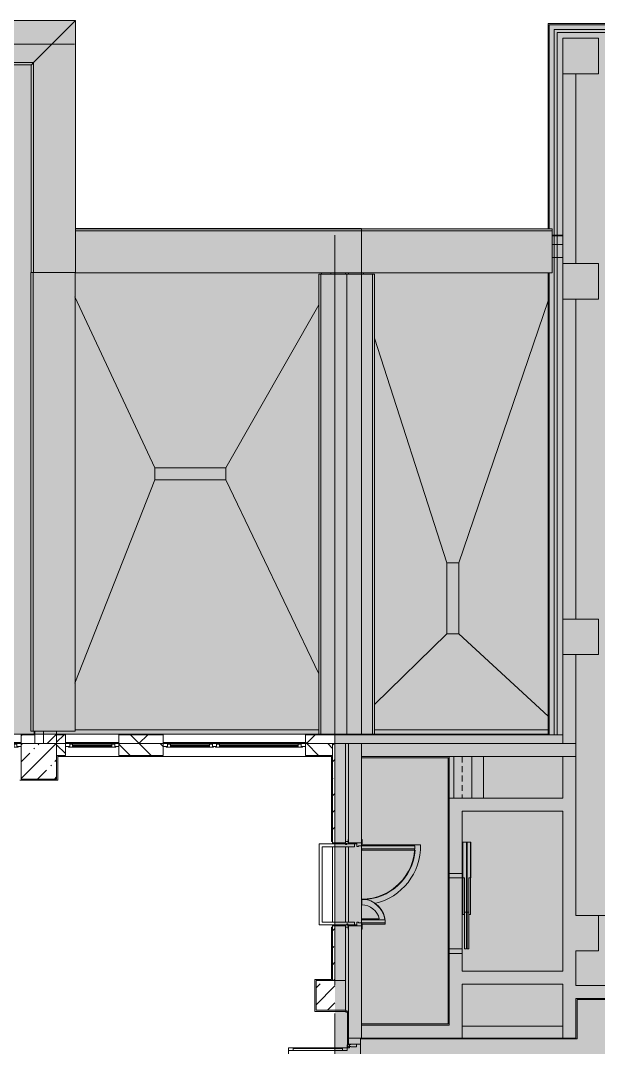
# Model space of a CAD drawing. Header units: millimetres. Extents: x 957 to 228198, y -8553 to 29000.
# Drawn here: x 134188 to 143948, y 10072 to 27400 of the extents above; entities that cross this region are included whole.
import ezdxf

# ---------------------------------------------------------------- set-up
doc = ezdxf.new("R2010")
doc.units = ezdxf.units.MM
doc.linetypes.add('200_ШТРИХ__ш1_п0_6_', pattern=[160, 100, -60])
doc.linetypes.add('Осевая', pattern=[3175, 635, -476.25, 1587.5, -476.25])
for name, color, linetype, lineweight in [('A-DETL-2', 7, 'Continuous', 5), ('A-DETL-MBND-1', 7, '200_ШТРИХ__ш1_п0_6_', 9), ('A-GENM-2', 7, 'Continuous', 5), ('A-GLAZ-2', 7, 'Continuous', 5), ('A-WALL', 7, 'Continuous', 9), ('A-WALL-2', 7, 'Continuous', 5), ('I-WALL-3', 7, 'Continuous', 5), ('S-COLS-1', 7, 'Continuous', 5), ('Оси', 7, 'Continuous', 9), ('Оси-2', 7, 'Осевая', 9)]:
    doc.layers.add(name, color=color, linetype=linetype, lineweight=lineweight)
doc.layers.add('A-DETL-GENF-3', color=7, linetype='Continuous', lineweight=9, true_color=0xc0c0c0, transparency=0.4)
for name, color, linetype, lineweight, true_color in [('A-DETL-GENF-4', 7, 'Continuous', 5, 0xaaaaaa), ('A-DETL-GENF-5', 7, 'Continuous', 5, 0xb7b7b7), ('A-DOOR-2', 7, 'Continuous', 5, 0xaaaaaa), ('A-DOOR-4', 7, 'Continuous', 5, 0xb7b7b7), ('A-DOOR-FRAM-5', 7, 'Continuous', 5, 0xb7b7b7), ('A-FLOR-1', 7, 'Continuous', 5, 0xb7b7b7), ('A-FLOR-2', 7, 'Continuous', 5, 0xaaaaaa), ('A-GENM-3', 7, 'Continuous', 5, 0x737373), ('A-GENM-4', 7, 'Continuous', 5, 0xa1a1a1), ('A-GLAZ-CWMG-2', 7, 'Continuous', 5, 0x737373), ('A-ROOF-1', 7, 'Continuous', 5, 0x737373), ('A-WALL-3', 7, 'Continuous', 5, 0x737373), ('A-WALL-4', 7, 'Continuous', 9, 0x737373), ('I-WALL-2', 7, 'Continuous', 5, 0x737373), ('I-WALL-5', 7, 'Continuous', 5, 0xa1a1a1), ('S-COLS-2', 7, 'Continuous', 5, 0x737373)]:
    doc.layers.add(name, color=color, linetype=linetype, lineweight=lineweight, true_color=true_color)
pattern_1 = [(45, (101188.1, 0), (-353.5534, 353.5534), []), (135, (101188.1, 0), (-353.5534, -353.5534), [])]
pattern_2 = [(45, (101188.1, 0), (-285.123, 285.123), []), (45, (101473.2, 0), (-285.123, 285.123), [504.031, -100.806, 16.764, -84.042])]

# ---------------------------------------------------------------- blocks, each defined once
blk = doc.blocks.new('парапет1 - парапет-18629556-3_2_2_птичка')
at = {"layer": 'A-GENM-2'}
blk.add_line((-2411, 27400), (33928, 27400), dxfattribs=at)
at = {"layer": 'A-GENM-3'}
for p, q in [((33926, 27398), (33219, 26691)), ((33928, 27398), (33928, 23147)), ((33219, 26691), (-1702, 26691)), ((33219, 26691), (33183, 26655)), ((33219, 23147), (33219, 26691)), ((-1665, 26654), (33182, 26654)), ((33182, 26654), (33182, 23147)), ((33928, 23147), (33920, 23147))]:
    blk.add_line(p, q, dxfattribs=at)
blk.add_open_spline([(33183, 26655), (33182, 26654), (33182, 26654), (33182, 26654), (33182, 26654)], degree=3, dxfattribs=at)
blk = doc.blocks.new('BSC_Колонна _Прямоугольная - 600х600-23205240-3_2_2_птичка')
at = {"layer": 'S-COLS-2'}
for p, q in [((300, 300), (-300, 300)), ((-300, 300), (-300, -300)), ((300, -300), (300, 300)), ((-300, -300), (300, -300))]:
    blk.add_line(p, q, dxfattribs=at)
blk = doc.blocks.new('BSC_Колонна _Прямоугольная - 600х600-V283-3_2_2_птичка')
at = {"layer": 'S-COLS-1'}
h = blk.add_hatch(dxfattribs=at)
h.set_pattern_fill('FP_92', color=256, style=0, pattern_type=2)
h.set_pattern_definition([(45, (-33310, -14900), (-285.123, 285.123), []), (45, (-33024.88, -14900), (-285.123, 285.123), [504.031, -100.806, 16.764, -84.042])])
h.paths.add_polyline_path([(-300, -300), (300, -300), (300, 300), (-300, 300), (-300, -208)])
for p, q in [((300, 300), (-300, 300)), ((-300, 300), (-300, -300)), ((300, -300), (300, 300)), ((-300, -300), (300, -300))]:
    blk.add_line(p, q, dxfattribs=at)
blk = doc.blocks.new('110_Дверь_СКБ_2Ст - Д-2 1450x2100h_Лестничная клетка EIS60-31576737-3_2_2_птичка')
at = {"layer": 'A-DOOR-4'}
for p, q in [((-637.5, 1010), (-637.5, 110)), ((-587.5, 1010), (-637.5, 1010)), ((-587.5, 110), (-587.5, 1010)), ((662.5, 510), (612.5, 510)), ((612.5, 510), (612.5, 110)), ((662.5, 110), (662.5, 510)), ((-637.5, 110), (-587.5, 110)), ((612.5, 110), (662.5, 110))]:
    blk.add_line(p, q, dxfattribs=at)
for centre, radius, start, end in [((-637.5, 110), 900, 0, 90), ((662.5, 110), 400, 90, 180)]:
    blk.add_arc(centre, radius, start, end, dxfattribs=at)
at = {"layer": 'A-DOOR-FRAM-5'}
for p, q in [((-672.5, 118), (-742.5, 118)), ((-742.5, 118), (-742.5, 110)), ((-742.5, 110), (-672.5, 110)), ((-637.5, 110), (-687.5, 110)), ((-687.5, 110), (-687.5, 30)), ((-687.5, 30), (-627.5, 30)), ((-672.5, 30), (-687.5, 30)), ((-687.5, 30), (-687.5, -110)), ((-672.5, 110), (-672.5, 118)), ((-672.5, -110), (-672.5, 30)), ((-637.5, 60), (-637.5, 110)), ((-627.5, 60), (-637.5, 60)), ((-627.5, 30), (-627.5, 60)), ((662.5, 60), (652.5, 60)), ((652.5, 60), (652.5, 30)), ((652.5, 30), (712.5, 30)), ((662.5, 110), (662.5, 60)), ((712.5, 110), (662.5, 110)), ((767.5, 118), (697.5, 118)), ((697.5, 118), (697.5, 110)), ((697.5, 110), (767.5, 110)), ((712.5, 30), (697.5, 30)), ((697.5, 30), (697.5, -110)), ((712.5, 30), (712.5, 110)), ((712.5, -110), (712.5, 30)), ((767.5, 110), (767.5, 118)), ((-672.5, -110), (-742.5, -110)), ((-742.5, -110), (-742.5, -118)), ((-742.5, -118), (-672.5, -118)), ((-687.5, -110), (-672.5, -110)), ((-672.5, -118), (-672.5, -110)), ((697.5, -110), (712.5, -110)), ((767.5, -110), (697.5, -110)), ((697.5, -110), (697.5, -118)), ((697.5, -118), (767.5, -118)), ((767.5, -118), (767.5, -110))]:
    blk.add_line(p, q, dxfattribs=at)
blk = doc.blocks.new('Gfhfgtnyfz rhsirf 1 - Gfhfgtnyfz rhsirf 3-21026214-3_2_2_птичка')
at = {"layer": 'A-GENM-3'}
for p, q in [((38057, 23120), (38057, 15358)), ((38057, 23120), (38058, 23120)), ((38058, 23120), (38090, 23120)), ((38090, 23120), (38330, 23120)), ((38090, 23120), (38090, 15358)), ((38780, 23120), (38966, 23120)), ((38966, 23120), (38998, 23120)), ((38966, 15358), (38966, 23120)), ((38998, 23120), (38999, 23120)), ((38999, 15358), (38999, 23120))]:
    blk.add_line(p, q, dxfattribs=at)
at = {"layer": 'A-GENM-4'}
for p, q in [((38330, 23120), (38528, 23120)), ((38528, 23120), (38780, 23120)), ((38528, 15358), (38528, 23120))]:
    blk.add_line(p, q, dxfattribs=at)
blk = doc.blocks.new('парапет6 - парапет-21094616-3_2_2_птичка')
at = {"layer": 'A-GENM-3'}
for p, q in [((33173, 23147), (33173, 15407)), ((33173, 23147), (33174, 23147)), ((33174, 23147), (33211, 23147)), ((33211, 23147), (33920, 23147)), ((33211, 23147), (33211, 15407)), ((33920, 15407), (33920, 23147)), ((33174, 15407), (33173, 15407)), ((33211, 15407), (33174, 15407)), ((33920, 15407), (33211, 15407))]:
    blk.add_line(p, q, dxfattribs=at)
blk = doc.blocks.new('120_Окно_СКБ_1Ст - 120_Окно_СКБ_1Ст 900х2500_h_-20664874-3_2_2_птичка')
at = {"layer": 'A-GLAZ-2'}
for p, q in [((-450, -127), (-450, -57)), ((-450, -57), (-380, -57)), ((450, -57), (-450, -57)), ((-380, -127), (-450, -127)), ((-450, -127), (-400, -127)), ((-380, -127), (-400, -127)), ((-400, -127), (-400, -137)), ((-400, -137), (400, -137)), ((400, -137), (-400, -137)), ((-380, -57), (-380, -127)), ((380, -87), (-380, -87)), ((-380, -87), (-380, -127)), ((-330, -137), (-330, -87)), ((-330, -107), (330, -107)), ((330, -117), (-330, -117)), ((330, -137), (330, -87)), ((380, -127), (380, -57)), ((380, -57), (450, -57)), ((380, -127), (380, -87)), ((450, -127), (380, -127)), ((400, -127), (380, -127)), ((400, -127), (450, -127)), ((400, -137), (400, -127)), ((450, -57), (450, -127))]:
    blk.add_line(p, q, dxfattribs=at)
blk = doc.blocks.new('120_Окно_СКБ_1Ст - 120_Окно_СКБ_1Ст_900х2500_h_-20705657-3_2_2_птичка')
at = {"layer": 'A-GLAZ-2'}
for p, q in [((-450, -127), (-450, -57)), ((-450, -57), (-380, -57)), ((450, -57), (-450, -57)), ((-380, -127), (-450, -127)), ((-450, -127), (-400, -127)), ((-380, -127), (-400, -127)), ((-400, -127), (-400, -137)), ((-400, -137), (400, -137)), ((400, -137), (-400, -137)), ((-380, -57), (-380, -127)), ((380, -87), (-380, -87)), ((-380, -87), (-380, -127)), ((-330, -137), (-330, -87)), ((-330, -107), (330, -107)), ((330, -117), (-330, -117)), ((330, -137), (330, -87)), ((380, -127), (380, -57)), ((380, -57), (450, -57)), ((380, -127), (380, -87)), ((450, -127), (380, -127)), ((400, -127), (380, -127)), ((400, -127), (450, -127)), ((400, -137), (400, -127)), ((450, -57), (450, -127))]:
    blk.add_line(p, q, dxfattribs=at)
blk = doc.blocks.new('120_Окно_СКБ_2Ст - 120_Окно_СКБ_2Ст 2400х2500 _мал створка слева_-22817474-3_2_2_птичка')
at = {"layer": 'A-GLAZ-2'}
for p, q in [((-1130, 127), (-1200, 127)), ((-1200, 127), (-1200, 57)), ((-1200, 127), (-1150, 127)), ((-1200, 57), (-1130, 57)), ((1200, 57), (-1200, 57)), ((-1150, 127), (-1150, 137)), ((-1150, 137), (320, 137)), ((320, 137), (-1150, 137)), ((-1130, 127), (-1150, 127)), ((-1130, 57), (-1130, 127)), ((-1130, 87), (-1130, 127)), ((300, 87), (-1130, 87)), ((-1080, 137), (-1080, 87)), ((250, 117), (-1080, 117)), ((-1080, 107), (250, 107)), ((250, 137), (250, 87)), ((370, 127), (300, 127)), ((300, 127), (300, 57)), ((300, 127), (300, 87)), ((320, 127), (300, 127)), ((300, 57), (370, 57)), ((320, 137), (320, 127)), ((320, 127), (350, 127)), ((350, 127), (350, 137)), ((350, 137), (1150, 137)), ((1150, 137), (350, 137)), ((370, 127), (350, 127)), ((370, 57), (370, 127)), ((370, 87), (370, 127)), ((1130, 87), (370, 87)), ((420, 137), (420, 87)), ((1080, 117), (420, 117)), ((420, 107), (1080, 107)), ((1080, 137), (1080, 87)), ((1200, 127), (1130, 127)), ((1130, 127), (1130, 57)), ((1130, 127), (1130, 87)), ((1150, 127), (1130, 127)), ((1130, 57), (1200, 57)), ((1150, 137), (1150, 127)), ((1150, 127), (1200, 127)), ((1200, 57), (1200, 127))]:
    blk.add_line(p, q, dxfattribs=at)
blk = doc.blocks.new('BSC_Колонна _Прямоугольная - 500х500-V369-3_2_2_птичка')
at = {"layer": 'S-COLS-1'}
h = blk.add_hatch(dxfattribs=at)
h.set_pattern_fill('FP_128', color=256, style=0, pattern_type=2)
h.set_pattern_definition([(45, (-38240, -10950), (-285.123, 285.123), []), (45, (-37954.88, -10950), (-285.123, 285.123), [504.031, -100.806, 16.764, -84.042])])
h.paths.add_polyline_path([(-15, -250), (70, -250), (70, 250), (-250, 250), (-250, -250)])
for p, q in [((70, 250), (-250, 250)), ((-250, 250), (-250, -250)), ((-250, -250), (70, -250))]:
    blk.add_line(p, q, dxfattribs=at)
at = {"layer": 'S-COLS-2'}
for p, q in [((250, 250), (70, 250)), ((250, -250), (250, 250)), ((70, -250), (250, -250))]:
    blk.add_line(p, q, dxfattribs=at)
blk = doc.blocks.new('парапет10 - парапет-22960140-3_2_2_птичка')
at = {"layer": 'A-GENM-2'}
blk.add_line((41910, 23888), (33928, 23888), dxfattribs=at)
at = {"layer": 'A-GENM-3'}
for p, q in [((33928, 23851), (38310, 23851)), ((38760, 23851), (41980, 23851)), ((41980, 23888), (41911, 23888)), ((41980, 23888), (41980, 23887)), ((41980, 23887), (41980, 23851)), ((41980, 23846), (41980, 23142)), ((38310, 23142), (33920, 23142)), ((41980, 23142), (38760, 23142))]:
    blk.add_line(p, q, dxfattribs=at)
at = {"layer": 'A-GENM-4'}
for p, q in [((38310, 23851), (38760, 23851)), ((38760, 23142), (38310, 23142))]:
    blk.add_line(p, q, dxfattribs=at)
blk = doc.blocks.new('DOR_Дверь лифта - 1350х2050h-V375-3_2_2_птичка')
at = {"layer": 'A-DOOR-4'}
for p, q in [((-600, 125), (-720, 125)), ((-720, 125), (-720, 110)), ((-720, 110), (-600, 110)), ((-675, 110), (-675, -110)), ((-600, 110), (-675, 110)), ((-600, 110), (-600, 125)), ((600, 110), (-600, 110)), ((-600, 110), (-600, -110)), ((720, 125), (600, 125)), ((600, 125), (600, 110)), ((600, -110), (600, 110)), ((675, 110), (600, 110)), ((600, 110), (720, 110)), ((675, -110), (675, 110)), ((720, 110), (720, 125)), ((-675, -110), (-600, -110)), ((-600, -110), (600, -110)), ((-600, -150), (-600, -180)), ((20, -150), (-600, -150)), ((-20, -120), (-20, -150)), ((600, -120), (-20, -120)), ((-20, -150), (600, -150)), ((20, -180), (20, -150)), ((600, -110), (675, -110)), ((600, -150), (600, -120)), ((-600, -180), (20, -180)), ((-600, -190), (-600, -220)), ((20, -190), (-600, -190)), ((-600, -220), (20, -220)), ((-20, -220), (-20, -250)), ((600, -220), (-20, -220)), ((-20, -250), (600, -250)), ((20, -220), (20, -190)), ((600, -250), (600, -220))]:
    blk.add_line(p, q, dxfattribs=at)
at = {"layer": 'A-DOOR-FRAM-5'}
for p, q in [((600, -117), (600, -120)), ((1203, -117), (600, -117)), ((600, -120), (1200, -120)), ((1200, -120), (1200, -180)), ((1203, -183), (1203, -117)), ((1200, -180), (20, -180)), ((20, -180), (20, -183)), ((20, -183), (1203, -183)), ((1203, -187), (20, -187)), ((20, -187), (20, -190)), ((20, -190), (1200, -190)), ((600, -250), (600, -253)), ((1200, -250), (600, -250)), ((600, -253), (1203, -253)), ((1200, -190), (1200, -250)), ((1203, -253), (1203, -187))]:
    blk.add_line(p, q, dxfattribs=at)
blk = doc.blocks.new('Дверь_Витражная_остекление_ - ДВН_ДАО_Главный вход_1800 в свету 5-32258809-3_2_2_птичка')
at = {"layer": 'A-DETL-GENF-4'}
for p, q in [((-993, -1013), (-993, -226)), ((-993, -226), (-993, -1013)), ((-983, -933), (-983, -226)), ((-948, -1013), (-948, -226)), ((-948, -1013), (-948, -226)), ((989, -933), (989, -226)), ((998, -1013), (998, -226)), ((998, -226), (998, -1013)), ((1033, -933), (1033, -226)), ((1043, -1013), (1043, -226)), ((1043, -1013), (1043, -226)), ((-993, -933), (-948, -933)), ((-993, -1013), (-948, -1013)), ((-993, -1013), (-948, -1013)), ((1043, -933), (998, -933)), ((1043, -1013), (998, -1013)), ((998, -1013), (1043, -1013))]:
    blk.add_line(p, q, dxfattribs=at)
at = {"layer": 'A-DETL-GENF-5'}
for p, q in [((-948, -20), (-993, -20)), ((-993, -226), (-993, -20)), ((-948, -20), (-993, -20)), ((-993, -20), (-993, -226)), ((-993, -100), (-948, -100)), ((-983, -226), (-983, -100)), ((-948, -226), (-948, -20)), ((-948, -226), (-948, -20)), ((989, -226), (989, -100)), ((998, -226), (998, -20)), ((998, -20), (998, -226)), ((1043, -100), (998, -100)), ((1033, -226), (1033, -100)), ((1043, -226), (1043, -20)), ((1043, -226), (1043, -20))]:
    blk.add_line(p, q, dxfattribs=at)
at = {"layer": 'A-DOOR-2'}
for p, q in [((-993, -1013), (-993, -226)), ((993, -1013), (993, -226))]:
    blk.add_line(p, q, dxfattribs=at)
for centre, start, end in [((993, -20), 208.9884, 212.16), ((993, -20), 218.4779, 270), ((-993, -20), 270, 285.599)]:
    blk.add_arc(centre, 993, start, end, dxfattribs=at)
at = {"layer": 'A-DOOR-4'}
for p, q in [((-1043, 20), (-993, 20)), ((-1043, -20), (-1043, 20)), ((-993, 20), (-993, -20)), ((993, 20), (1043, 20)), ((993, -20), (993, 20)), ((1043, 20), (1043, -20)), ((-993, -20), (-1043, -20)), ((-993, -226), (-993, -20)), ((993, -226), (993, -20)), ((1043, -20), (993, -20))]:
    blk.add_line(p, q, dxfattribs=at)
blk = doc.blocks.new('Прямоугольный импост - Импост структурный с накладкой - 160мм Темный-32469899-3_2_2_птичка')
at = {"layer": 'A-GLAZ-CWMG-2'}
for p, q in [((0, 17), (-50, 17)), ((-50, 17), (-50, 0)), ((-50, 0), (-40, 0)), ((-40, 0), (-40, -40)), ((-10, -40), (-10, 0)), ((-10, 0), (0, 0)), ((0, 0), (0, 17)), ((-40, -40), (-50, -40)), ((-50, -40), (-50, -140)), ((-50, -140), (0, -140)), ((0, -40), (-10, -40)), ((0, -140), (0, -40))]:
    blk.add_line(p, q, dxfattribs=at)

msp = doc.modelspace()

# ---------------------------------------------------------------- hatches: boundary and pattern name
at = {"layer": 'A-DETL-GENF-3'}
for points in [[(98779, 14774.9), (100920.1, 14774.9), (100920.1, 15358), (139498.2, 15358), (139498.2, 23888.3), (135116.2, 23888.3), (135114.2, 27398.1), (98779, 27398.1), (98779, 15270.2)], [(139820.5, 15358), (139948.1, 15358), (139948.1, 23888.3), (139498.2, 23887.4), (139498.2, 15358), (139748.8, 15358)]]:
    msp.add_hatch(color=256, dxfattribs=at).paths.add_polyline_path(points)
h = msp.add_hatch(color=256, dxfattribs=at)
h.paths.add_polyline_path([(167348.1, -251.7), (177038.1, -250), (177041.1, 3288.3), (185758.1, 3288.3), (185758.1, 27348.3), (143098.1, 27348.3), (143098.1, 23888.3), (139948.1, 23887.4), (139948.1, 15358), (139498.2, 15353), (139498.2, -251.7), (167098.1, -251.7)])
h.paths.add_polyline_path([(168253.1, 151), (168237.1, 151), (168237.1, 551), (168253.1, 551)])
h.paths.add_polyline_path([(171639.1, 151), (171623.1, 151), (171623.1, 551), (171639.1, 551), (171639.1, 172.5)])
h.paths.add_polyline_path([(168237.1, 1051), (168237.6, 1545.2), (168253.1, 1545.2), (168253.1, 1258), (169542.1, 1258), (169542.1, 1242), (168253.1, 1242), (168253.1, 1051), (168237.6, 1051)])
h.paths.add_polyline_path([(171623.1, 1051), (171623.1, 1530.1), (171639.1, 1530.1), (171639.1, 1051)])
h.paths.add_polyline_path([(170407.7, 1232), (170364.1, 1232), (170364.1, 1248), (171622.8, 1248), (171622.8, 1232), (170409.2, 1232)])
h.paths.add_polyline_path([(171638.9, 2030.1), (171623.1, 2030.1), (171623.1, 2332), (170364.1, 2332), (170364.1, 2348), (171639.1, 2347.5), (171639.1, 2030.1)])
h.paths.add_polyline_path([(168253.1, 2045.2), (168237.1, 2045.2), (168237.1, 2789), (168253.1, 2789), (168253.1, 2350.4)])
h.paths.add_polyline_path([(169243.4, 2342), (168253.4, 2342), (168253.4, 2358), (169543.5, 2358), (169543.5, 2342), (169470, 2342)])
h.paths.add_polyline_path([(168253.1, 3289), (168237.1, 3289), (168237.1, 3729), (168253.1, 3729)])
h.paths.add_polyline_path([(173543.1, 6780), (173543.1, 7680), (173593.1, 7680), (173593.1, 6780)])
h.paths.add_polyline_path([(174843.1, 7680), (174843.1, 7730), (174833.1, 7730), (174836.7, 7760), (174878.1, 7760), (174878.1, 7908), (174948.1, 7908), (174948.1, 7900), (174893.1, 7900), (174893.1, 7680), (174948.1, 7680), (174948.1, 7672), (174878.1, 7672), (174878.1, 7680), (174859.1, 7680)])
h.paths.add_polyline_path([(174836.7, 7280), (174793.1, 7280), (174793.1, 7680), (174843.1, 7680), (174843.1, 7280)])
h.paths.add_polyline_path([(173485.1, 7672), (173438.1, 7672), (173438.1, 7680), (173493.1, 7680), (173493.1, 7900), (173438.1, 7900), (173440.3, 7908), (173508.1, 7908), (173508.1, 7760), (173553.1, 7760), (173553.1, 7730), (173543.1, 7730), (173543.1, 7680), (173508.1, 7680), (173508.1, 7672), (173493.1, 7672)])
h.paths.add_polyline_path([(168078.1, 7672), (168008.1, 7672), (168008.1, 7820), (167988.1, 7820), (167988.1, 7860), (167998.1, 7860), (167998.1, 7900), (168008.1, 7900), (168008.1, 7908), (168078.1, 7908), (168078.1, 7900), (168023.1, 7895.1), (168023.1, 7680), (168078.1, 7680)])
h.paths.add_polyline_path([(172840.8, 7672), (172808.1, 7672), (172808.1, 7820), (172788.1, 7820), (172788.1, 7860), (172798.1, 7860), (172798.1, 7900), (172808.1, 7900), (172808.1, 7908), (172878.1, 7908), (172878.1, 7900), (172823.1, 7895.1), (172823.1, 7680), (172878.1, 7680), (172878.1, 7672), (172848.1, 7672)])
h.paths.add_polyline_path([(170545.1, 7672), (170508.1, 7672), (170508.1, 7820), (170488.1, 7820), (170488.1, 7860), (170498.1, 7860), (170498.1, 7900), (170508.1, 7900), (170508.1, 7908), (170578.1, 7908), (170578.1, 7900), (170523.1, 7895.1), (170523.1, 7680), (170578.1, 7680), (170578.1, 7672), (170548.1, 7672)])
h.paths.add_polyline_path([(167138.1, 7672), (167068.1, 7672), (167068.1, 7680), (167123.1, 7680), (167118.1, 7900), (167068.1, 7900), (167068.1, 7908), (167138.1, 7908), (167138.1, 7900), (167148.1, 7895.1), (167148.1, 7860), (167158.1, 7860), (167158.1, 7820), (167138.1, 7820), (167138.1, 7680)])
h.paths.add_polyline_path([(169418.1, 7672), (169418.1, 7680), (169473.1, 7680), (169473.1, 7900), (169418.1, 7900), (169418.1, 7908), (169488.1, 7908), (169488.1, 7900), (169498.1, 7900), (169498.1, 7860), (169508.1, 7858.7), (169508.1, 7820), (169488.1, 7820), (169488.1, 7672), (169448.1, 7672)])
h.paths.add_polyline_path([(171938.1, 7672), (171868.1, 7672), (171868.1, 7680), (171923.1, 7680), (171923.1, 7900), (171868.1, 7900), (171868.1, 7908), (171938.1, 7908), (171938.1, 7900), (171948.1, 7895.1), (171948.1, 7860), (171958.1, 7860), (171958.1, 7820), (171938.1, 7820), (171938.1, 7680)])
h.paths.add_polyline_path([(170498.1, 7900), (170458.1, 7900), (170458.1, 8900), (170498.1, 8900), (170498.1, 7916.7)])
h.paths.add_polyline_path([(167958.1, 7900), (167958.1, 8750), (167998.1, 8750), (167998.1, 7900)])
h.paths.add_polyline_path([(172758.1, 7900), (172758.1, 8750), (172798.1, 8750), (172798.1, 7900)])
h.paths.add_polyline_path([(159665.9, 10300), (159625.9, 10300), (159625.9, 10900), (159665.9, 10900), (159665.9, 10501.7)])
h.paths.add_polyline_path([(157905.9, 10300), (157865.9, 10300), (157865.9, 10900), (157905.9, 10900), (157905.9, 10385.9)])
h.paths.add_polyline_path([(158745.9, 10300), (158745.9, 10900), (158785.9, 10900), (158785.9, 10300)])
h.paths.add_polyline_path([(156985.9, 10300), (156985.9, 10900), (157025.9, 10900), (157025.9, 10300)])
h.paths.add_polyline_path([(157865.9, 10900), (157840.9, 10900), (157840.9, 10980), (157875.9, 10980), (157875.9, 10940), (157865.9, 10940)])
h.paths.add_polyline_path([(158735.9, 10900), (158720.9, 10900), (158720.9, 10980), (158755.9, 10980), (158755.9, 10940), (158745.9, 10940), (158745.9, 10900)])
h.paths.add_polyline_path([(158465.9, 10900), (158465.9, 10940), (158455.9, 10940), (158455.9, 10980), (158490.9, 10980), (158490.9, 10900), (158475.9, 10900)])
h.paths.add_polyline_path([(159355.9, 10900), (159345.9, 10900), (159345.9, 10940), (159335.9, 10940), (159335.9, 10980), (159370.9, 10980), (159370.9, 10900)])
h.paths.add_polyline_path([(157585.9, 10900), (157585.9, 10940), (157575.9, 10940), (157575.9, 10980), (157610.9, 10980), (157610.9, 10900), (157590.9, 10900)])
h.paths.add_polyline_path([(159625.9, 10900), (159600.9, 10900), (159600.9, 10980), (159635.9, 10980), (159635.9, 10940), (159625.9, 10940)])
h.paths.add_polyline_path([(160235.9, 10900), (160225.9, 10900), (160225.9, 10940), (160215.9, 10940), (160215.9, 10980), (160250.9, 10980), (160250.9, 10900)])
h.paths.add_polyline_path([(156985.9, 10900), (156960.9, 10900), (156960.9, 10980), (156995.9, 10980), (156995.9, 10940), (156985.9, 10940), (156985.9, 10925.7)])
h.paths.add_polyline_path([(139948.1, 12070), (139948.1, 12125), (139728.1, 12125), (139728.1, 12070), (139720.1, 12070), (139720.1, 12140), (139868.1, 12140), (139868.1, 12185), (139898.1, 12185), (139898.1, 12175), (139948.1, 12175), (139949.5, 12140), (139956.1, 12140), (139956.1, 12070)])
h.paths.add_polyline_path([(139948.1, 12175), (139949.5, 12225), (140348.1, 12225), (140343.1, 12175), (139949.5, 12175)])
h.paths.add_polyline_path([(140345.1, 13425), (139948.1, 13425), (139949.5, 13475), (140848.1, 13475), (140848.1, 13425), (140620.6, 13425)])
h.paths.add_polyline_path([(139868.1, 13465), (139868.1, 13510), (139720.1, 13514), (139720.1, 13580), (139728.1, 13580), (139728.1, 13525), (139948.1, 13525), (139948.1, 13580), (139956.1, 13580), (139956.1, 13510), (139948.1, 13510), (139948.1, 13475), (139898.1, 13475), (139898.1, 13465), (139888.1, 13465)])
h.paths.add_polyline_path([(178708.1, 15650), (178638.1, 15650), (178638.1, 15658), (178708.1, 15658)])
h.paths.add_polyline_path([(178272.9, 15650), (178272.9, 15658), (178342.9, 15658), (178342.9, 15650)])
h.paths.add_polyline_path([(179678.1, 15650), (179678.1, 16650), (179718.1, 16650), (179718.1, 15650)])
h.paths.add_polyline_path([(178262.9, 15650), (178222.9, 15650), (178222.9, 16650), (178262.9, 16650), (178262.9, 15848.6)])
h.paths.add_polyline_path([(179798.1, 15650), (179728.1, 15650), (179728.1, 15658), (179798.1, 15658)])
h.paths.add_polyline_path([(177182.9, 15650), (177182.9, 15658), (177252.9, 15658), (177252.9, 15650)])
h.paths.add_polyline_path([(183728.1, 15650), (183728.1, 15658), (183798.1, 15658), (183798.1, 15650)])
h.paths.add_polyline_path([(182638.1, 15650), (182638.1, 15658), (182708.1, 15658), (182708.1, 15650)])
h.paths.add_polyline_path([(183718.1, 15650), (183678.1, 15650), (183678.1, 16650), (183718.1, 16650), (183718.1, 15848.6)])
h.paths.add_polyline_path([(185660.1, 17240), (185660.1, 17310), (185668.1, 17310), (185668.1, 17240)])
h.paths.add_polyline_path([(181278.1, 17600), (181278.1, 18590), (181318.1, 18590), (181318.1, 17600)])
h.paths.add_polyline_path([(178438.1, 17600), (178438.1, 18590), (178478.1, 18590), (178478.1, 17600)])
h.paths.add_polyline_path([(185620.3, 18280), (184668.1, 18280), (184668.1, 18320), (185668.1, 18320), (185668.1, 18280)])
h.paths.add_polyline_path([(185660.1, 18330), (185660.1, 18400), (185668.1, 18400), (185668.1, 18330)])
h.paths.add_polyline_path([(180268.1, 18592), (180238.1, 18592), (180238.1, 18600), (180268.1, 18600)])
h.paths.add_polyline_path([(166848.1, 24100), (166848.1, 24150), (167348.1, 24150), (167348.1, 24100)])
h.paths.add_polyline_path([(167284.6, 25850), (166848.1, 25850), (166848.1, 25900), (167348.1, 25900), (167348.1, 25850), (167328.1, 25850)])
h = msp.add_hatch(color=256, dxfattribs=at)
h.paths.add_polyline_path([(173543.1, 7680), (173543.1, 7730), (173553.1, 7730), (173553.1, 7760), (173508.1, 7760), (173504.1, 7908), (173438.1, 7908), (173438.1, 7900), (173493.1, 7896.2), (173493.1, 7680), (173438.1, 7680), (173438.1, 7672), (173508.1, 7672), (173508.1, 7680), (173522.8, 7680)])
h.paths.add_polyline_path([(173543.1, 6780), (173593.1, 6780), (173593.1, 7680), (173543.1, 7680), (173543.1, 7296.8)])
h.paths.add_polyline_path([(174843.1, 7680), (174878.1, 7680), (174878.7, 7672), (174948.1, 7672), (174948.1, 7680), (174893.1, 7682.3), (174893.1, 7900), (174948.1, 7900), (174948.1, 7908), (174878.1, 7908), (174875, 7760), (174833.1, 7760), (174836.7, 7730), (174843.1, 7730), (174843.1, 7689.9)])
h.paths.add_polyline_path([(174836.7, 7280), (174843.1, 7280), (174843.1, 7680), (174793.1, 7680), (174793.1, 7280)])
h.paths.add_polyline_path([(172798.1, 7900), (172798.1, 8750), (172758.1, 8750), (172758.1, 7900)])
h.paths.add_polyline_path([(172840.8, 7672), (172878.1, 7672), (172878.1, 7680), (172823.1, 7680), (172823.1, 7900), (172878.1, 7900), (172878.1, 7908), (172808.1, 7908), (172808.1, 7900), (172798.1, 7895.1), (172798.1, 7860), (172788.1, 7860), (172788.1, 7820), (172808.1, 7820), (172808.1, 7672), (172823.1, 7672)])
h.paths.add_polyline_path([(167998.1, 7900), (167998.1, 8750), (167958.1, 8750), (167958.1, 7900)])
h.paths.add_polyline_path([(168023.1, 7672), (168078.1, 7672), (168078.1, 7680), (168023.1, 7680), (168023.1, 7900), (168078.1, 7900), (168078.1, 7908), (168008.1, 7908), (168008.1, 7900), (167998.1, 7895.1), (167998.1, 7860), (167988.1, 7860), (167988.1, 7820), (168008.1, 7820), (168008.1, 7672)])
h.paths.add_polyline_path([(170498.1, 7900), (170498.1, 8900), (170458.1, 8900), (170458.1, 7900)])
h.paths.add_polyline_path([(170578.1, 7672), (170578.1, 7680), (170523.1, 7680), (170523.1, 7900), (170578.1, 7900), (170578.1, 7908), (170508.1, 7908), (170508.1, 7900), (170498.1, 7895.1), (170498.1, 7860), (170488.1, 7860), (170488.1, 7820), (170508.1, 7820), (170508.1, 7672), (170548.1, 7672)])
h.paths.add_polyline_path([(167118.1, 7672), (167138.1, 7672), (167138.1, 7820), (167158.1, 7820), (167158.1, 7860), (167148.1, 7860), (167148.1, 7900), (167138.1, 7900), (167138.1, 7908), (167068.1, 7908), (167068.1, 7900), (167123.1, 7895.1), (167118.1, 7680), (167068.1, 7680), (167068.1, 7672), (167098.1, 7672)])
h.paths.add_polyline_path([(171898.1, 7672), (171938.1, 7672), (171938.1, 7820), (171958.1, 7820), (171958.1, 7860), (171948.1, 7860), (171948.1, 7900), (171938.1, 7900), (171938.1, 7908), (171868.1, 7908), (171868.1, 7900), (171923.1, 7895.1), (171923.1, 7680), (171868.1, 7680), (171868.1, 7672)])
h.paths.add_polyline_path([(169488.1, 7672), (169488.1, 7820), (169508.1, 7820), (169505.9, 7860), (169498.1, 7864.7), (169498.1, 7900), (169488.1, 7900), (169488.1, 7908), (169418.1, 7908), (169418.1, 7900), (169473.1, 7894.5), (169473.1, 7680), (169418.1, 7680), (169418.1, 7672), (169473.1, 7672)])
h.paths.add_polyline_path([(156985.9, 10900), (156985.9, 10940), (156995.9, 10940), (156995.9, 10980), (156960.9, 10980), (156960.9, 10900), (156975.9, 10900)])
h.paths.add_polyline_path([(157025.9, 10300), (157025.9, 10900), (156985.9, 10900), (156985.9, 10300)])
h.paths.add_polyline_path([(158745.9, 10900), (158745.9, 10940), (158755.9, 10940), (158755.9, 10980), (158720.9, 10980), (158720.9, 10900), (158735.9, 10900)])
h.paths.add_polyline_path([(158745.9, 10300), (158785.9, 10300), (158785.9, 10900), (158745.9, 10900), (158745.9, 10381.8)])
h.paths.add_polyline_path([(157865.9, 10900), (157865.9, 10940), (157875.9, 10940), (157875.9, 10980), (157840.9, 10980), (157840.9, 10900), (157855.9, 10900)])
h.paths.add_polyline_path([(157865.9, 10300), (157905.9, 10300), (157905.9, 10900), (157865.9, 10900), (157865.9, 10307.9)])
h.paths.add_polyline_path([(159625.9, 10900), (159625.9, 10940), (159635.9, 10940), (159635.9, 10980), (159600.9, 10980), (159600.9, 10900), (159615.9, 10900)])
h.paths.add_polyline_path([(159665.9, 10300), (159665.9, 10900), (159625.9, 10900), (159625.9, 10300)])
h.paths.add_polyline_path([(159370.9, 10900), (159370.9, 10980), (159335.9, 10980), (159335.9, 10940), (159345.9, 10940), (159345.9, 10900), (159355.9, 10900)])
h.paths.add_polyline_path([(158475.9, 10900), (158490.9, 10900), (158490.9, 10980), (158455.9, 10980), (158455.9, 10940), (158465.9, 10940), (158465.9, 10900)])
h.paths.add_polyline_path([(157585.9, 10900), (157610.9, 10900), (157610.9, 10980), (157575.9, 10980), (157575.9, 10940), (157585.9, 10940)])
h.paths.add_polyline_path([(160235.9, 10900), (160250.9, 10900), (160250.9, 10980), (160215.9, 10980), (160215.9, 10940), (160225.9, 10940), (160225.9, 10900)])
h.paths.add_polyline_path([(139948.1, 12175), (140348.1, 12175), (140343.9, 12225), (139948.1, 12225)])
h.paths.add_polyline_path([(139728.1, 12070), (139728.1, 12125), (139948.1, 12125), (139948.1, 12070), (139956.1, 12070), (139956.1, 12140), (139948.1, 12140), (139948.1, 12175), (139898.1, 12175), (139898.1, 12185), (139868.1, 12185), (139868.1, 12140), (139720.1, 12138.5), (139720.1, 12070)])
h.paths.add_polyline_path([(140717.3, 13425), (140848.1, 13425), (140848.1, 13475), (139948.1, 13475), (139949.5, 13425), (140620.6, 13425)])
h.paths.add_polyline_path([(139888.1, 13465), (139898.1, 13465), (139898.1, 13475), (139948.1, 13475), (139949.5, 13510), (139956.1, 13510), (139956.1, 13580), (139948.1, 13580), (139948.1, 13525), (139728.1, 13525), (139728.1, 13580), (139720.1, 13580), (139720.1, 13510), (139868.1, 13508.5), (139868.1, 13465)])
h.paths.add_polyline_path([(183718.1, 15650), (183718.1, 16650), (183678.1, 16650), (183678.1, 15650)])
h.paths.add_polyline_path([(183728.1, 15650), (183798.1, 15650), (183798.1, 15658), (183728.1, 15658)])
h.paths.add_polyline_path([(179758.1, 15650), (179798.1, 15650), (179798.1, 15658), (179728.1, 15658), (179728.1, 15650), (179743.1, 15650)])
h.paths.add_polyline_path([(178693.1, 15650), (178708.1, 15650), (178708.1, 15658), (178638.1, 15658), (178638.1, 15650), (178668.1, 15650)])
h.paths.add_polyline_path([(179678.1, 15650), (179718.1, 15650), (179718.1, 16650), (179678.1, 16650), (179678.1, 15718)])
h.paths.add_polyline_path([(182708.1, 15650), (182708.1, 15658), (182638.1, 15658), (182638.1, 15650), (182693.1, 15650)])
h.paths.add_polyline_path([(177182.9, 15650), (177252.9, 15650), (177252.9, 15658), (177182.9, 15658)])
h.paths.add_polyline_path([(178342.9, 15650), (178342.9, 15658), (178272.9, 15658), (178272.9, 15650), (178312.9, 15650)])
h.paths.add_polyline_path([(178222.9, 15650), (178262.9, 15650), (178262.9, 16650), (178222.9, 16650), (178222.9, 15848.6)])
h.paths.add_polyline_path([(185668.1, 17240), (185668.1, 17310), (185660.1, 17310), (185660.1, 17240)])
h.paths.add_polyline_path([(181278.1, 17600), (181318.1, 17600), (181318.1, 18590), (181278.1, 18590), (181278.1, 18162.4)])
h.paths.add_polyline_path([(178478.1, 17600), (178478.1, 18590), (178438.1, 18590), (178438.1, 17600)])
h.paths.add_polyline_path([(185388.8, 18280), (185668.1, 18280), (185668.1, 18320), (184668.1, 18320), (184668.1, 18280), (185388.1, 18280)])
h.paths.add_polyline_path([(185668.1, 18330), (185668.1, 18400), (185660.1, 18400), (185660.1, 18330)])
h.paths.add_polyline_path([(180238.1, 18592), (180268.1, 18592), (180268.1, 18600), (180238.1, 18600)])
h.paths.add_polyline_path([(167348.1, 24100), (167348.1, 24150), (166848.1, 24150), (166848.1, 24100)])
h.paths.add_polyline_path([(167284.6, 25850), (167348.1, 25855.2), (167348.1, 25900), (166848.1, 25900), (166848.1, 25850)])
at = {"layer": 'A-WALL-2'}
h = msp.add_hatch(dxfattribs=at)
h.set_pattern_fill('FP_85', color=256, style=0, pattern_type=2)
h.set_pattern_definition(pattern_1)
h.paths.add_polyline_path([(139498.2, 15200), (139498.2, 15350), (138998.1, 15350), (138998.1, 15200), (139458.1, 15200)])
h.paths.add_polyline_path([(101578.1, 15200), (107948.1, 15200), (107948.1, 15350), (101228.1, 15350), (101228.1, 15293), (101078.1, 15288.7), (101078.1, 15200), (101228.1, 15200)])
h.paths.add_polyline_path([(123698.1, 15200), (133298.1, 15203), (133298.1, 15350), (131205.1, 15349), (131205.1, 15288), (131198.1, 15285), (130425.1, 15288), (130425.1, 15350), (126798.3, 15349), (126798.3, 15288), (126791.3, 15285), (125618.3, 15288), (125618.3, 15350), (120978.1, 15349), (120978.1, 15288), (120971.1, 15285), (120198.1, 15288), (120198.1, 15350), (115971.1, 15349), (115971.1, 15288), (115964.1, 15285), (115791.1, 15288), (115790.9, 15350), (114048.1, 15350), (114048.1, 15200), (123098.1, 15200)])
h.paths.add_polyline_path([(136598.1, 15200), (136598.1, 15350), (135848.1, 15350), (135848.1, 15200)])
h.paths.add_polyline_path([(108848.1, 15200), (109448.1, 15200), (109448.1, 15350), (108848.1, 15350), (108848.1, 15268)])
h.paths.add_polyline_path([(110348.1, 15200), (110948.1, 15200), (110948.1, 15350), (110348.1, 15350), (110348.1, 15264)])
h.paths.add_polyline_path([(134948.1, 15200), (134948.1, 15350), (134798.1, 15350), (134798.1, 15200), (134818.1, 15200)])
h.paths.add_polyline_path([(134428.1, 15200), (134423.1, 15350), (134198.1, 15350), (134198.1, 15200), (134421.1, 15200)])
h = msp.add_hatch(dxfattribs=at)
h.set_pattern_fill('FP_83', color=256, style=0, pattern_type=2)
h.set_pattern_definition([(135, (101188.1, 0), (-176.7767, -176.7767), [])])
h.paths.add_polyline_path([(139412.9, 15000), (139458.1, 15000), (139458.1, 15200), (138998.1, 15200), (138998.1, 15000), (139017.2, 15000)])
h.paths.add_polyline_path([(134818.1, 15000), (134948.1, 15000), (134948.1, 15200), (134798.1, 15200), (134798.1, 15000)])
h.paths.add_polyline_path([(135848.1, 15000), (136598.1, 15000), (136598.1, 15200), (135848.1, 15200), (135848.1, 15150.9)])
at = {"layer": 'I-WALL-3'}
h = msp.add_hatch(dxfattribs=at)
h.set_pattern_fill('FP_85', color=256, style=0, pattern_type=2)
h.set_pattern_definition(pattern_1)
h.paths.add_polyline_path([(134428.1, 15200), (134578.1, 15200), (134578.1, 15358), (134428.1, 15358), (134428.1, 15270.2)])
h = msp.add_hatch(dxfattribs=at)
h.set_pattern_fill('FP_81', color=256, style=0, pattern_type=2)
h.set_pattern_definition(pattern_2)
h.paths.add_polyline_path([(134751.9, 15200), (134798.1, 15201), (134798.1, 15358), (134578.1, 15358), (134578.1, 15200)])
h = msp.add_hatch(dxfattribs=at)
h.set_pattern_fill('FP_81', color=256, style=0, pattern_type=2)
h.set_pattern_definition(pattern_2)
h.paths.add_polyline_path([(139458.1, 11200), (139498.2, 11200), (139498.2, 12125), (139458.1, 12125), (139458.1, 11221)])
h.paths.add_polyline_path([(139498.2, 13525), (139498.2, 15200), (139458.1, 15200), (139458.1, 13525)])

# ---------------------------------------------------------------- linework, layer by layer
at = {"layer": 'A-DETL-2'}
for p, q in [((135116.2, 27398.1), (98779, 27398.1)), ((135116.2, 23888.3), (135116.2, 27398.1)), ((139498.2, 23888.3), (135116.2, 23888.3)), ((139948.1, 23888.3), (139498.2, 23888.3)), ((139948.1, 15358), (139948.1, 23888.3)), ((100920.1, 15358), (139498.2, 15358)), ((139498.2, 15358), (139948.1, 15358))]:
    msp.add_line(p, q, dxfattribs=at)
at = {"layer": 'A-DETL-MBND-1'}
msp.add_line((141648.1, 14980), (141648.1, 14280), dxfattribs=at)
at = {"layer": 'A-FLOR-1'}
for p, q in [((135107.7, 22736.6), (136455.1, 19850)), ((137655.1, 19850), (139225.5, 22605.7)), ((136455.1, 19850), (137655.1, 19850)), ((136455.1, 19650), (136455.1, 19850)), ((137655.1, 19650), (137655.1, 19850)), ((135107.7, 16218.6), (136455.1, 19650)), ((137655.1, 19650), (136455.1, 19650)), ((139225.6, 16374), (137655.1, 19650)), ((139226.2, 15430), (135107.7, 15430)), ((141408.1, 14960), (139948.1, 14960)), ((141408.1, 10470), (141408.1, 14960)), ((141428.1, 14060), (141408.1, 14060)), ((139720.1, 13550), (139678.1, 13550)), ((139279.5, 13458.5), (139829.5, 13458.5)), ((139829.5, 13508.5), (139697.6, 13508.5)), ((139829.5, 13458.5), (139829.5, 13508.5)), ((140944.3, 13491.9), (139949.5, 13491.9)), ((139949.5, 13491.9), (139949.5, 13475)), ((139949.5, 13425), (139949.5, 13401.9)), ((139949.5, 13401.9), (140851.8, 13401.9)), ((139949.5, 12567), (139949.5, 12477)), ((139829.5, 12188.5), (139279.5, 12188.5)), ((139829.5, 12140), (139829.5, 12188.5)), ((140246.6, 12240.8), (139949.5, 12240.8)), ((139949.5, 12240.8), (139949.5, 12225)), ((139949.5, 12175), (139949.5, 12150.8)), ((139949.5, 12150.8), (140343.9, 12150.8)), ((149348.1, 12300), (143948.1, 12300)), ((139678.1, 12100), (139720.1, 12100)), ((156985.9, 10880), (143588.1, 10880)), ((143588.1, 10880), (143588.1, 10220)), ((139708.1, 10129.4), (139708.1, 10680)), ((139948.1, 10470), (141408.1, 10470)), ((139728.1, 10220), (139707.6, 10220)), ((139707.6, 10220), (139707.6, 10129.7)), ((143588.1, 10220), (139928.1, 10220))]:
    msp.add_line(p, q, dxfattribs=at)
for centre, radius, start, end in [((139949.5, 13472), 905, 270, 355.56313), ((139949.5, 13472), 995, 282.67054, 1.1511), ((139949.5, 12172), 305, 13.0427, 90), ((139949.5, 12172), 395, 7.73102, 56.45952), ((139949.5, 12172), 395, 356.92799, 0.44718)]:
    msp.add_arc(centre, radius, start, end, dxfattribs=at)
at = {"layer": 'A-FLOR-2'}
for p, q in [((134818.1, 14980), (134818.1, 14580)), ((139438.1, 13550), (139438.1, 14980)), ((134818.1, 14580), (134178.1, 14580)), ((139458.1, 13550), (139438.1, 13550)), ((139677.6, 13508.5), (139229.5, 13508.5)), ((139229.5, 13508.5), (139229.5, 12138.5)), ((139279.5, 12188.5), (139279.5, 13458.5)), ((139229.5, 12138.5), (139697.6, 12138.5)), ((139438.1, 11220), (139438.1, 12100)), ((139438.1, 12100), (139458.1, 12100)), ((139158.1, 10680), (139158.1, 11220)), ((139158.1, 11220), (139438.1, 11220)), ((139682.6, 10680), (139158.1, 10680))]:
    msp.add_line(p, q, dxfattribs=at)
at = {"layer": 'A-ROOF-1'}
for p, q in [((143098.1, 22668.2), (141588.1, 18250)), ((141388.1, 18250), (140166.4, 22039.9)), ((141388.1, 17050), (141388.1, 18250)), ((141388.1, 18250), (141588.1, 18250)), ((141588.1, 18250), (141588.1, 17050)), ((140165.8, 15857.1), (141388.1, 17050)), ((141588.1, 17050), (141388.1, 17050)), ((141588.1, 17050), (143098.6, 15659.6)), ((143098.2, 15430), (140165.8, 15430))]:
    msp.add_line(p, q, dxfattribs=at)
at = {"layer": 'A-WALL'}
for p, q in [((134421.1, 15353), (134198.1, 15353)), ((134428.1, 15350), (134198.1, 15350)), ((134421.1, 15358), (134421.1, 15350)), ((134428.1, 15407.3), (134428.1, 15200)), ((134578.1, 15407.3), (134578.1, 15200)), ((134798.1, 15358), (134798.1, 15200)), ((134948.1, 15353), (134798.1, 15353)), ((134948.1, 15350), (134798.1, 15350)), ((136598.1, 15353), (135848.1, 15353)), ((136598.1, 15350), (135848.1, 15350)), ((134948.1, 15200), (134798.1, 15200)), ((136598.1, 15200), (135848.1, 15200)), ((139458.1, 15200), (138998.1, 15200))]:
    msp.add_line(p, q, dxfattribs=at)
at = {"layer": 'A-WALL-2'}
for p, q in [((170798.1, 27350), (143098.1, 27350)), ((134198.1, 15358), (134198.1, 15200)), ((134948.1, 15000), (134948.1, 15358)), ((135848.1, 15358), (135848.1, 15000)), ((136598.1, 15000), (136598.1, 15358)), ((138998.1, 15358), (138998.1, 15000)), ((131798.1, 15200), (134198.1, 15200)), ((134948.1, 15200), (134798.1, 15200)), ((139458.1, 15000), (139458.1, 15200)), ((134798.1, 15000), (134948.1, 15000)), ((135848.1, 15000), (136598.1, 15000)), ((138998.1, 15000), (139458.1, 15000))]:
    msp.add_line(p, q, dxfattribs=at)
at = {"layer": 'A-WALL-3'}
for p, q in [((143098.1, 27348.3), (143098.1, 23888.3)), ((143348.1, 23400), (143348.1, 26500)), ((143348.1, 23778), (143168.1, 23778)), ((143348.1, 23620), (143348.1, 23778)), ((143348.1, 23620), (143348.1, 23620)), ((143098.1, 23141.9), (143098.1, 15358)), ((143348.1, 15200), (143348.1, 16700)), ((134421.1, 15358), (131275.1, 15358)), ((134798.1, 15358), (143098.1, 15358)), ((135848.1, 15200), (143348.1, 15200)), ((139697.6, 13514), (139677.6, 13514)), ((139677.6, 13514), (139677.6, 13494)), ((139677.6, 13494), (139697.6, 13494)), ((139697.6, 13494), (139697.6, 13514)), ((139717.6, 12156), (139697.6, 12156)), ((139697.6, 12156), (139697.6, 12136)), ((139697.6, 12136), (139717.6, 12136)), ((139717.6, 12136), (139717.6, 12156)), ((139682.6, 10689), (139682.6, 10669)), ((139702.6, 10689), (139682.6, 10689)), ((139682.6, 10669), (139702.6, 10669)), ((139702.6, 10669), (139702.6, 10689))]:
    msp.add_line(p, q, dxfattribs=at)
at = {"layer": 'A-WALL-4'}
for p, q in [((143118.1, 27330), (143118.1, 23889.9)), ((145748.1, 27330), (143118.1, 27330)), ((143198.1, 27250), (143198.1, 15350)), ((145748.1, 27250), (143198.1, 27250)), ((143248.1, 27200), (143248.1, 15350)), ((145748.1, 27200), (143248.1, 27200)), ((143348.1, 23773), (143168.1, 23773)), ((143348.1, 23770), (143168.1, 23770)), ((143118.1, 23141.9), (143118.1, 15350)), ((134423.1, 15350), (134423.1, 15407.3)), ((143118.1, 15353), (138998.1, 15353)), ((143348.1, 15350), (138998.1, 15350)), ((143098.1, 15358), (143118.1, 15358)), ((141508.1, 14980), (141428.1, 14980)), ((142008.1, 14980), (141808.1, 14980)), ((141808.1, 14280), (142008.1, 14280)), ((139948.1, 10230), (139948.1, 10450)), ((141648.1, 10430), (141648.1, 10230)), ((143348.1, 10230), (143348.1, 10430)), ((139928.1, 10230), (139728.1, 10230))]:
    msp.add_line(p, q, dxfattribs=at)
at = {"layer": 'I-WALL-2'}
for p, q in [((143568.1, 23300), (143568.1, 26500)), ((143348.1, 23620), (143168.1, 23620)), ((143168.1, 23400), (143348.1, 23400)), ((143348.1, 23400), (143348.1, 23300)), ((139271.1, 23120.1), (139271.1, 23141.9)), ((139428.1, 23141.9), (139428.1, 23120.1)), ((139978.1, 23141.9), (139978.1, 23120.1)), ((143348.1, 22700), (143348.1, 17300)), ((143568.1, 17300), (143568.1, 22700)), ((143568.1, 15200), (143568.1, 16700)), ((134421.1, 15407.3), (134421.1, 15358)), ((134798.1, 15358), (134798.1, 15407.3)), ((139678.1, 13513.5), (139678.1, 15200)), ((139728.1, 15200), (139728.1, 13580)), ((143568.1, 15200), (139948.1, 15200)), ((139948.1, 13580), (139948.1, 15200)), ((143568.1, 14980), (143568.1, 15200)), ((139948.1, 14980), (141428.1, 14980)), ((141428.1, 14980), (141428.1, 13010)), ((141508.1, 14980), (141808.1, 14980)), ((141508.1, 14280), (141508.1, 14980)), ((141808.1, 14980), (141808.1, 14280)), ((142008.1, 14980), (143568.1, 14980)), ((142008.1, 14280), (142008.1, 14980)), ((143568.1, 14980), (143348.1, 14980)), ((143348.1, 14980), (143348.1, 14280)), ((143568.1, 12300), (143568.1, 14980)), ((141428.1, 14280), (141808.1, 14280)), ((143348.1, 14280), (142008.1, 14280)), ((141648.1, 13010), (141648.1, 14060)), ((141648.1, 14060), (143348.1, 14060)), ((143348.1, 14060), (143348.1, 12300)), ((139458.1, 13525), (139678.1, 13525)), ((139678.1, 13458.5), (139678.1, 12188.5)), ((139728.1, 12188.5), (139728.1, 13458.5)), ((139948.1, 13425), (139948.1, 12225)), ((141428.1, 13010), (141648.1, 13010)), ((139678.1, 11200), (139678.1, 12138.5)), ((139678.1, 12125), (139458.1, 12125)), ((139728.1, 12070), (139728.1, 10230)), ((139948.1, 10450), (139948.1, 12070)), ((141428.1, 11660), (141428.1, 10450)), ((141648.1, 11660), (141428.1, 11660)), ((141648.1, 11360), (141648.1, 11660)), ((143348.1, 11700), (143348.1, 11360)), ((143568.1, 11120), (143568.1, 11700)), ((143348.1, 11360), (141648.1, 11360)), ((141648.1, 10430), (141648.1, 11140)), ((141648.1, 11140), (143348.1, 11140)), ((143348.1, 11140), (143348.1, 10430)), ((145948.1, 11120), (143568.1, 11120)), ((143568.1, 10230), (143568.1, 10900)), ((143568.1, 10900), (156935.9, 10900)), ((141428.1, 10450), (139948.1, 10450)), ((143348.1, 10430), (141648.1, 10430)), ((139728.1, 10230), (139728.1, 10120)), ((139928.1, 10230), (141648.1, 10230)), ((139928.1, 10230), (139928.1, 7900)), ((141648.1, 10230), (143568.1, 10230)), ((139728.1, 10130), (139928.1, 10130))]:
    msp.add_line(p, q, dxfattribs=at)
at = {"layer": 'I-WALL-3'}
for p, q in [((134948.1, 15200), (135848.1, 15200)), ((134818.1, 15000), (134818.1, 14980)), ((139458.1, 14980), (134818.1, 14980)), ((139458.1, 15000), (139458.1, 13508.5)), ((139458.1, 12188.5), (139458.1, 13458.5)), ((139458.1, 12138.5), (139458.1, 11200))]:
    msp.add_line(p, q, dxfattribs=at)
at = {"layer": 'I-WALL-5'}
for p, q in [((139678.1, 23141.9), (139678.1, 23120.1)), ((139728.1, 23120.1), (139728.1, 23141.9))]:
    msp.add_line(p, q, dxfattribs=at)
at = {"layer": 'S-COLS-2'}
for p, q in [((143348.1, 12300), (143348.1, 11700)), ((143948.1, 12300), (143568.1, 12300)), ((143948.1, 11700), (143948.1, 12300)), ((143568.1, 11700), (143948.1, 11700))]:
    msp.add_line(p, q, dxfattribs=at)
at = {"layer": 'Оси'}
for p, q in [((122598.1, 27000), (135098.1, 27000)), ((139498.1, 11277.7), (139498.1, 23777.7))]:
    msp.add_line(p, q, dxfattribs=at)
at = {"layer": 'Оси-2'}
msp.add_line((139498.1, 7947.2), (139498.1, 11277.7), dxfattribs=at)

# ---------------------------------------------------------------- block references
at = {"layer": 'A-DOOR-4'}
for name, p, rotation in [('110_Дверь_СКБ_2Ст - Д-2 1450x2100h_Лестничная клетка EIS60-31576737-3_2_2_птичка', (139838.1, 12837.5), 269.9999999999999), ('DOR_Дверь лифта - 1350х2050h-V375-3_2_2_птичка', (141538.1, 12335), 90), ('Дверь_Витражная_остекление_ - ДВН_ДАО_Главный вход_1800 в свету 5-32258809-3_2_2_птичка', (139724.1, 9072.5), 269.9999999999999)]:
    msp.add_blockref(name, p, dxfattribs=dict(at, rotation=rotation))
at = {"layer": 'A-GENM-2'}
msp.add_blockref('парапет1 - парапет-18629556-3_2_2_птичка', (101188.1, 0), dxfattribs=at)
at = {"layer": 'A-GENM-3'}
for name, p in [('парапет10 - парапет-22960140-3_2_2_птичка', (101188.1, 0)), ('парапет6 - парапет-21094616-3_2_2_птичка', (101188.1, 0)), ('Gfhfgtnyfz rhsirf 1 - Gfhfgtnyfz rhsirf 3-21026214-3_2_2_птичка', (101168.1, 0))]:
    msp.add_blockref(name, p, dxfattribs=at)
at = {"layer": 'A-GLAZ-2'}
for name, p in [('120_Окно_СКБ_1Ст - 120_Окно_СКБ_1Ст_900х2500_h_-20705657-3_2_2_птичка', (133748.1, 15275)), ('120_Окно_СКБ_1Ст - 120_Окно_СКБ_1Ст 900х2500_h_-20664874-3_2_2_птичка', (135398.1, 15275))]:
    msp.add_blockref(name, p, dxfattribs=at)
at = {"layer": 'A-GLAZ-2', "rotation": 180}
msp.add_blockref('120_Окно_СКБ_2Ст - 120_Окно_СКБ_2Ст 2400х2500 _мал створка слева_-22817474-3_2_2_птичка', (137798.1, 15275), dxfattribs=at)
at = {"layer": 'A-GLAZ-CWMG-2', "rotation": 89.99999999999993}
msp.add_blockref('Прямоугольный импост - Импост структурный с накладкой - 160мм Темный-32469899-3_2_2_птичка', (139724.1, 10130), dxfattribs=at)
at = {"layer": 'S-COLS-1'}
msp.add_blockref('BSC_Колонна _Прямоугольная - 600х600-V283-3_2_2_птичка', (134498.1, 14900), dxfattribs=at)
at = {"layer": 'S-COLS-2'}
for name, p in [('BSC_Колонна _Прямоугольная - 600х600-23205240-3_2_2_птичка', (143648.1, 26800)), ('BSC_Колонна _Прямоугольная - 600х600-23205240-3_2_2_птичка', (143648.1, 23000)), ('BSC_Колонна _Прямоугольная - 600х600-23205240-3_2_2_птичка', (143648.1, 17000)), ('BSC_Колонна _Прямоугольная - 500х500-V369-3_2_2_птичка', (139428.1, 10950))]:
    msp.add_blockref(name, p, dxfattribs=at)

doc.saveas('drawing.dxf')
